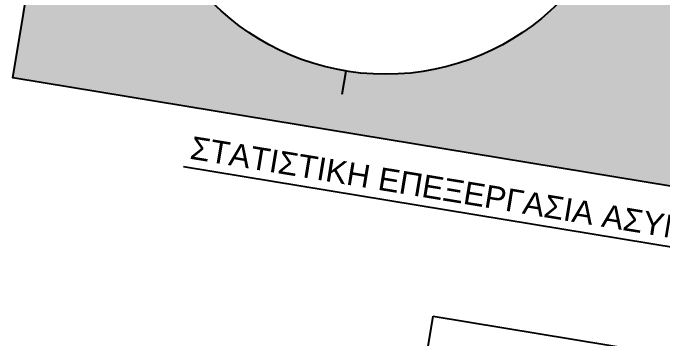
# Model space of a CAD drawing. Header units: metres. Extents: x 93017 to 94633, y 101979 to 102793.
# Drawn here: x 94290.81 to 94307.84, y 102351.26 to 102359.8 of the extents above; entities that cross this region are included whole.
import ezdxf
from ezdxf.enums import TextEntityAlignment as Align

# ---------------------------------------------------------------- set-up
doc = ezdxf.new("R2010")
doc.units = ezdxf.units.M
doc.header["$LTSCALE"] = 0.75
doc.header["$MEASUREMENT"] = 0
for name, color, linetype in [('OTM Line 0.25', 2, 'Continuous'), ('OTM Text 0.25', 2, 'Continuous'), ('OTM Title + Pinakida', 7, 'Continuous')]:
    doc.layers.add(name, color=color, linetype=linetype)
doc.styles.add('Arial Greek', font='ARIAL.TTF')

msp = doc.modelspace()

# ---------------------------------------------------------------- hatches: boundary and pattern name
at = {"layer": 'OTM Text 0.25', "ltscale": 0.5, "true_color": 0xf2f2f2}
h = msp.add_hatch(color=7, dxfattribs=at)
h.paths.add_polyline_path([(94293.569, 102374.791), (94319.889, 102370.446), (94317.133, 102353.751), (94290.813, 102358.096)])
h.paths.add_polyline_path([(94310.561, 102368.044), (94312.736, 102367.685), (94311.64, 102361.045), (94309.465, 102361.404)], flags=16)
edge = h.paths.add_edge_path(flags=16)
edge.add_arc((94300.588, 102364.609), 6.419, 0, 360)

# ---------------------------------------------------------------- linework, layer by layer
at = {"color": 250}
msp.add_line((94299.543, 102358.276), (94299.442, 102357.66), dxfattribs=at)
at = {"color": 7, "ltscale": 0.1}
msp.add_line((94295.283, 102355.766), (94311.594, 102353.073), dxfattribs=at)
at = {"color": 250}
msp.add_circle((94300.588, 102364.609), 6.419, dxfattribs=at)
at = {"layer": 'OTM Line 0.25', "color": 7, "ltscale": 0.1}
for points in [[(94293.569, 102374.791), (94319.889, 102370.446), (94317.133, 102353.751), (94290.813, 102358.096)], [(94301.836, 102351.837), (94322.06, 102348.498), (94319.813, 102334.89), (94299.589, 102338.229)]]:
    msp.add_lwpolyline(points, close=True, dxfattribs=at)

# ---------------------------------------------------------------- texts
at = {"layer": 'OTM Title + Pinakida', "color": 7, "style": 'Arial Greek'}
msp.add_text('ΣΤΑΤΙΣΤΙΚΗ ΕΠΕΞΕΡΓΑΣΙΑ ΑΣΥΝΕΧΕΙΩΝ', height=0.6, rotation=350.6259, dxfattribs=at).set_placement((94295.478, 102356.272), align=Align.MIDDLE_LEFT)

doc.saveas('drawing.dxf')
